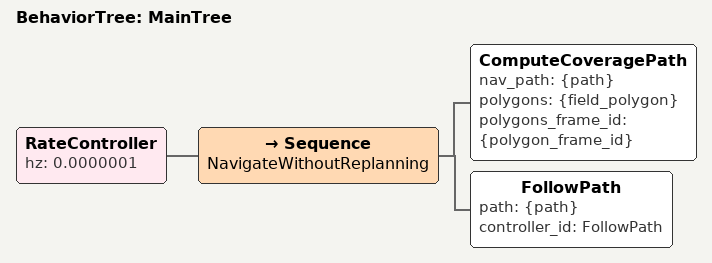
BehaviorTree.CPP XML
<root main_tree_to_execute="MainTree">
  <BehaviorTree ID="MainTree">
    <RateController hz="0.0000001"> <!-- once, for demo -->
      <Sequence name="NavigateWithoutReplanning">
        <ComputeCoveragePath nav_path="{path}" polygons="{field_polygon}" polygons_frame_id="{polygon_frame_id}"/>
        <FollowPath path="{path}" controller_id="FollowPath"/>
      </Sequence>
    </RateController>
  </BehaviorTree>
</root>
